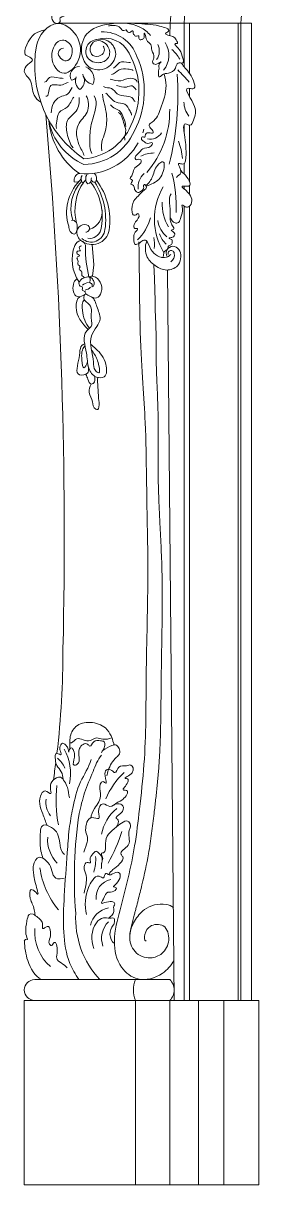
# Model space of a CAD drawing. Header units: millimetres. Extents: x -866 to 1519, y 0 to 1788.
# Drawn here: x -820 to -647, y 0 to 851 of the extents above; entities that cross this region are included whole.
import ezdxf

# ---------------------------------------------------------------- set-up
doc = ezdxf.new("R2010")
doc.units = ezdxf.units.MM
doc.layers.add('ceco.net 173', color=7, linetype='Continuous')

msp = doc.modelspace()

# ---------------------------------------------------------------- linework, layer by layer
at = {"layer": 'ceco.net 173', "lineweight": 5}
for p, q in [((-652.84, 851.35), (-794.69, 851.35)), ((-702.21, 851.35), (-702.21, 819.41)), ((-698.17, 851.35), (-698.17, 814.45)), ((-662.65, 851.35), (-662.65, 135.13)), ((-660.47, 851.35), (-660.47, 135.13)), ((-652.84, 851.35), (-652.84, 135.13)), ((-698.17, 803.57), (-698.17, 797.41)), ((-702.21, 777), (-702.21, 771.14)), ((-698.17, 776.58), (-698.17, 735.17)), ((-702.21, 748.47), (-702.21, 740.93)), ((-698.17, 732.29), (-698.17, 725.93)), ((-702.21, 731.94), (-702.21, 729.94)), ((-702.21, 717.33), (-702.21, 135.13)), ((-698.17, 717.34), (-698.17, 135.13)), ((-769.76, 689.19), (-768.57, 674.21)), ((-768.57, 674.21), (-769.44, 665.89)), ((-714.41, 670.47), (-709.51, 135.13)), ((-811.88, 150.39), (-712.78, 150.39)), ((-819.51, 0), (-819.51, 135.13)), ((-819.51, 135.13), (-647.39, 135.13)), ((-737.84, 135.13), (-737.84, 0)), ((-712.78, 135.13), (-712.78, 0)), ((-691.76, 0), (-691.76, 135.13)), ((-673.09, 0), (-673.09, 135.13)), ((-647.39, 135.13), (-647.39, 0)), ((-819.51, 0), (-647.39, 0))]:
    msp.add_line(p, q, dxfattribs=at)
for centre, radius, start, end in [((-369.55, 831.4), 343.39, 154.68177, 178.17655), ((-375.55, 833.57), 327.14, 154.57525, 176.88472), ((-414.41, 838.59), 246.39, 165.52188, 177.0328), ((-801.22, 827.11), 19.62, 99.12263, 123.22051), ((-762.22, 818.21), 26.85, 19.09411, 91.65811), ((-729.25, 820.3), 82.64, 169.98026, 235.78542), ((-760.32, 820.56), 19.82, 26.42094, 107.23063), ((-731.33, 831.08), 10.93, 325.07029, 25.50641), ((-730.53, 827.85), 17.13, 320.45296, 32.99959), ((-792.69, 801.54), 57.33, 333.89337, 29.05047), ((-793.72, 801.66), 62.26, 332.04039, 24.00846), ((-729.7, 811.1), 28, 29.95674, 48.43609), ((-779.1, 812.97), 6.68, 88.52003, 211.1816), ((-777.79, 810.46), 9.48, 335.52754, 68.52741), ((-790.44, 824.39), 15.9, 290.7312, 303.14737), ((-774.35, 809.07), 7.67, 156.4165, 235.79003), ((-784.03, 809.46), 8.61, 308.58654, 11.30009), ((-767.53, 815.58), 9.19, 190.23127, 259.81544), ((-907.24, 798.25), 200.44, 345.47378, 4.50626), ((-758.7, 760.72), 76.54, 38.1929, 47.44839), ((-685.54, 793.62), 16.81, 180.6868, 217.92223), ((-4347.65, 474.36), 3557.45, 358.68635, 5.00162), ((-781.47, 787.02), 68.67, 319.06741, 1.08145), ((-758.71, 787.92), 43.49, 190.23128, 246.97586), ((-748.54, 784.68), 53.15, 184.84336, 235.07128), ((-778.93, 793.15), 41.31, 274.45013, 335.94805), ((-776.02, 788.49), 40.59, 270.4234, 336.7572), ((-774.8, 785.59), 44.68, 340.90358, 344.67276), ((-726.88, 775.77), 9.37, 255.78821, 329.97811), ((-774.8, 785.59), 44.68, 264.63314, 330.65699), ((-752.06, 747.26), 48.95, 5.86016, 21.15231), ((-723.56, 731.74), 24.55, 91.58854, 115.22277), ((-777.83, 736.29), 5.2, 105.80413, 193.18514), ((-771.15, 737.59), 4.76, 327.81638, 53.18335), ((-722.47, 730.99), 13.57, 131.74122, 185.7549), ((-795.8, 717.7), 87.81, 356.71234, 15.77191), ((-754.88, 712.48), 33.57, 136.64864, 197.1635), ((-756.49, 715.69), 28.85, 136.7542, 197.52274), ((-781.52, 738.92), 4.05, 250.13033, 334.55696), ((-745.24, 714.11), 37.12, 145.81863, 194.2243), ((-773.47, 737.18), 4.39, 145.32031, 216.22237), ((-777.49, 737.61), 3.07, 278.99947, 349.20274), ((-769.41, 737.38), 5.08, 140.39128, 227.32861), ((-773.51, 736.71), 3.14, 282.18018, 9.0342), ((-803.35, 709.72), 41.08, 346.26973, 37.87416), ((-768.07, 737.21), 2.35, 159.34239, 293.64185), ((-810.95, 707.4), 51.15, 351.83685, 32.4843), ((-805.04, 706.86), 48.36, 351.38638, 37.36022), ((-677.69, 707.74), 46.35, 149.14897, 212.00666), ((-775.52, 712.75), 13.11, 286.12385, 10.72872), ((-686.83, 718.57), 31.51, 177.12989, 211.35523), ((-763.89, 719.37), 38.49, 315.66002, 344.01679), ((-702.74, 709.46), 19.02, 188.27706, 230.71466), ((-769.76, 701.94), 12.75, 230.1944, 349.50997), ((-770.41, 701.09), 10.14, 227.97936, 354.61549), ((-771.41, 701.74), 8.16, 259.65214, 347.45849), ((-776.91, 686.22), 6.01, 99.67066, 159.07825), ((-779.56, 687.42), 5.01, 356.04495, 70.84766), ((-740.72, 689.33), 16.89, 349.65989, 16.92394), ((-703.58, 702.17), 17.41, 197.63346, 227.17021), ((-755.36, 678.1), 29.04, 159.28786, 214.55825), ((-694.19, 685.42), 80.39, 178.82484, 194.36075), ((-711.71, 682.48), 2.3, 7.25456, 194.50833), ((-715.69, 681.65), 6.36, 305.68128, 10.19329), ((-771.53, 652.17), 9.07, 95.02739, 126.51841), ((-776.19, 663.19), 7.52, 280.03501, 314.99119), ((-1435.97, 391.74), 644.84, 353.27566, 0.09437), ((-822.45, 301.12), 36.91, 348.77705, 29.6242), ((-1435.97, 391.74), 644.84, 351.53181, 352.6788), ((-806.44, 298.64), 17.92, 22.29162, 51.08463), ((-707.96, 260.75), 56.35, 132.6979, 156.85789), ((-708.45, 281.54), 87.8, 172.78648, 191.7264), ((-787.48, 280.36), 16.19, 172.1781, 217.4386), ((-730.24, 250.09), 33.4, 129.99177, 168.03964), ((-456.79, 224.66), 325.99, 171.63764, 184.50514), ((-876.5, 301.6), 135.58, 330.94528, 341.64538), ((-777.46, 253.11), 24.97, 176.21939, 224.3238), ((-799.58, 238.87), 32.47, 342.59546, 3.14921), ((-769.58, 237.78), 7.23, 338.8308, 42.36251), ((-748.51, 240.19), 60.05, 187.52397, 219.94784), ((-753.6, 210.74), 13.21, 100.35995, 186.78737), ((-823.29, 179.78), 21.19, 39.1389, 60.66298), ((-715.48, 195.5), 66.39, 176.93603, 222.81127), ((-753.84, 185.73), 17.76, 102.94752, 165.00294), ((-802.23, 186.53), 16.29, 166.30815, 203.92961), ((-778.66, 184.97), 33.17, 175.07409, 229.20225), ((-749.84, 180.83), 20.19, 146.27081, 202.30483), ((-746.33, 180.69), 16.52, 133.2396, 200.66263), ((-747.25, 183.91), 9.42, 137.49771, 229.35046), ((-817.9, 178.27), 1.63, 68.54888, 172.09754), ((-817.24, 179.89), 0.126, 236.6316, 34.24379), ((-811.88, 142.76), 7.63, 90, 270), ((-720.96, 142.76), 18.53, 155.68621, 204.31379), ((-719.96, 142.76), 10.48, 313.27679, 46.72321)]:
    msp.add_arc(centre, radius, start, end, dxfattribs=at)
for points, knots in [([(-792.74, 923.62), (-791.7, 923.05), (-787.7, 921.08), (-787.49, 915.01), (-790.25, 910.08), (-784.38, 907.91), (-788.53, 905.77), (-787.31, 901.01), (-779.79, 898.31), (-784.24, 894.7), (-788.26, 895.01), (-779.59, 891.11), (-780.49, 886.46), (-780.69, 882.24), (-784.08, 881.47), (-780.02, 877.9), (-787.23, 876.87), (-780.83, 872.6), (-788.04, 871.67), (-785.73, 867.06), (-789.14, 864.28), (-787.36, 860.63), (-788.58, 856.32), (-794.5, 855.84), (-792.54, 852.63), (-795.64, 850.26), (-799.14, 852.96), (-799.99, 859.55), (-793.87, 865.59), (-791.27, 873.28), (-791.04, 877.97), (-791.19, 879.68)], [109.698321, 109.698321, 109.698321, 109.698321, 112.994176, 121.175899, 122.663954, 126.994983, 129.302624, 131.248719, 138.916901, 142.019861, 143.051588, 148.107767, 153.827836, 156.694739, 158.154219, 160.763169, 164.272078, 167.393091, 171.320252, 174.252421, 177.944133, 180.809899, 184.137441, 188.902689, 190.013442, 192.704645, 196.036923, 200.004723, 209.511743, 217.34284, 221.983617, 221.983617, 221.983617, 221.983617]), ([(-811.97, 843.52), (-816.7, 839.55), (-821.78, 827.51), (-816.12, 827.39), (-812.28, 823.95), (-817.82, 821.18), (-821.13, 815.18), (-812.9, 809.08), (-814.24, 799.41), (-809.52, 794.8), (-807.43, 793.52)], [8.100511, 8.100511, 8.100511, 8.100511, 19.558835, 24.074651, 26.656434, 30.948, 36.166809, 43.105908, 53.516444, 59.828827, 59.828827, 59.828827, 59.828827]), ([(-738.33, 851.14), (-734.83, 851.04), (-727.84, 850.46), (-722.33, 850.1), (-710.69, 846.55), (-718.21, 843.09), (-710.11, 842.21), (-708.42, 839.9), (-706.22, 835.92), (-710.25, 836.9), (-704.73, 831.52), (-704.33, 828.99), (-701.41, 821.02), (-707.84, 823.35), (-708.08, 817.06), (-713.36, 814.28), (-717.73, 814.7), (-720.61, 811.01), (-721.53, 815.28), (-720.23, 818.02), (-721.04, 821.44), (-717.88, 823.98), (-721.82, 821.32), (-723.86, 821.07), (-726.22, 822.72), (-722.94, 826.84), (-726.5, 830.89), (-725.85, 836.17), (-730.79, 838.66), (-730.16, 842.06), (-731.85, 845.03), (-731.13, 841.25), (-732.37, 839.72), (-734.63, 838.8), (-735.89, 840.57), (-735.07, 842.56), (-737.07, 841.87), (-738.63, 841.72), (-738.63, 843.02), (-739.78, 843.23), (-739.28, 844.57), (-740.11, 846.53), (-741.64, 844.4), (-743.95, 844.61), (-744.56, 847.11), (-747.17, 845.1), (-748.76, 847.87), (-751.26, 849.66), (-754.56, 849.93), (-756.84, 849.52), (-757.81, 849.46)], [19.69051, 19.69051, 19.69051, 19.69051, 27.069253, 35.008358, 41.806593, 44.124231, 49.315405, 52.53127, 55.104231, 56.404162, 59.617661, 66.001626, 70.460567, 73.712208, 77.58534, 83.175032, 87.937427, 89.951877, 91.903363, 96.039242, 99.331296, 100.556395, 103.947039, 105.143559, 106.767999, 110.208051, 115.486651, 119.350183, 123.255845, 127.716943, 128.348224, 130.731966, 132.625798, 134.412282, 136.214188, 137.194349, 138.822858, 139.911549, 140.87982, 141.364203, 142.559766, 143.867818, 145.520988, 147.482876, 148.955511, 150.637136, 153.496222, 155.510652, 159.256913, 161.902942, 161.902942, 161.902942, 161.902942]), ([(-750.63, 785.94), (-748.09, 785.23), (-746.67, 777.78), (-744.38, 772.26), (-746.27, 768.31), (-745.65, 766.32), (-745.73, 765.59)], [1.068097, 1.068097, 1.068097, 1.068097, 9.306079, 14.744961, 18.175829, 20.167842, 20.167842, 20.167842, 20.167842]), ([(-709.78, 164.63), (-711.56, 160.73), (-718.91, 152.77), (-735.57, 147.84), (-751.04, 159.77), (-755.1, 180.01), (-746.95, 209.52), (-738.94, 241.36), (-734.72, 277.19), (-730.05, 318.65), (-730.44, 376.84), (-728.13, 446.86), (-729.9, 508.7), (-730.23, 563.45), (-734.23, 602.46), (-734.94, 650.47), (-735.35, 691.24)], [0.612919, 0.612919, 0.612919, 0.612919, 12.302374, 28.958229, 42.379097, 60.356725, 81.723639, 125.329935, 149.926918, 180.003286, 239.054616, 308.387013, 370.992636, 407.902449, 457.696849, 477.347883, 477.347883, 477.347883, 477.347883]), ([(-729.53, 691.59), (-730.6, 689.92), (-730.95, 685.65), (-729.47, 678.41), (-722.92, 672.67), (-714.17, 669.2), (-706.04, 673.15), (-704.2, 679.98), (-705.35, 685.73), (-710.56, 688.88), (-715.2, 685.95), (-715.6, 682.26), (-714.8, 680.57), (-714.38, 680)], [0, 0, 0, 0, 5.41282, 10.901396, 19.758226, 27.755693, 35.436814, 40.865127, 46.024871, 50.421254, 55.12627, 58.060869, 59.879907, 59.879907, 59.879907, 59.879907]), ([(-742.13, 182.64), (-741.87, 184.89), (-741.44, 187.24), (-740.31, 192.23), (-739.61, 194.88), (-738.62, 198.57), (-738.37, 199.49), (-737.88, 201.33), (-737.64, 202.26), (-736.91, 205.02), (-736.42, 206.87), (-734.99, 212.43), (-734.06, 216.15), (-731.38, 227.37), (-729.74, 234.93), (-727.93, 245.08), (-727.51, 247.58), (-726.75, 252.55), (-726.39, 255.03), (-725.39, 262.45), (-724.81, 267.37), (-724.05, 273.88), (-723.86, 275.53), (-723.48, 278.83), (-723.3, 280.48), (-722.74, 285.45), (-722.38, 288.78), (-721.7, 295.52), (-721.38, 298.94), (-720.8, 305.84), (-720.56, 309.32), (-720.14, 316.26), (-719.97, 319.73), (-719.56, 330.1), (-719.41, 336.99), (-719.23, 349.52), (-719.18, 355.18), (-719.11, 364.15), (-719.08, 367.49), (-719.02, 373.41), (-718.98, 376), (-718.9, 381.18), (-718.86, 383.78), (-718.72, 391.57), (-718.62, 396.78), (-718.35, 412.44), (-718.2, 422.93), (-718.26, 437.26), (-718.3, 441.07), (-718.43, 448.02), (-718.51, 451.17), (-718.71, 457.45), (-718.84, 460.58), (-719.24, 469.94), (-719.56, 476.15), (-720.11, 487.13), (-720.35, 491.91), (-720.72, 500.43), (-720.86, 504.17), (-721.07, 510.86), (-721.14, 513.82), (-721.22, 518.68), (-721.24, 520.59), (-721.26, 524.43), (-721.26, 526.35), (-721.25, 532.14), (-721.22, 536.03), (-721.17, 543.31), (-721.15, 546.7), (-721.15, 552.47), (-721.16, 554.84), (-721.21, 558.96), (-721.24, 560.71), (-721.31, 564.2), (-721.35, 565.94), (-721.5, 571.14), (-721.63, 574.6), (-721.89, 581.36), (-722.03, 584.66), (-722.27, 590.43), (-722.37, 592.91), (-722.56, 597.81), (-722.64, 600.24), (-722.82, 607.47), (-722.83, 612.2), (-722.63, 617.27), (-722.61, 617.69), (-724.39, 674.33)], [65.256943, 65.256943, 65.256943, 65.256943, 72.851381, 72.851381, 80.695151, 80.695151, 83.262959, 83.262959, 85.830767, 85.830767, 90.966384, 90.966384, 101.237617, 101.237617, 121.780083, 121.780083, 128.429326, 128.429326, 135.078569, 135.078569, 148.377056, 148.377056, 152.88519, 152.88519, 157.393324, 157.393324, 166.409592, 166.409592, 175.594803, 175.594803, 184.862225, 184.862225, 194.129647, 194.129647, 212.664491, 212.664491, 228.017582, 228.017582, 237.139016, 237.139016, 244.237578, 244.237578, 251.33614, 251.33614, 265.533264, 265.533264, 293.927511, 293.927511, 304.167703, 304.167703, 312.605766, 312.605766, 321.043829, 321.043829, 337.919955, 337.919955, 351.051603, 351.051603, 361.375728, 361.375728, 369.603984, 369.603984, 374.923419, 374.923419, 380.242855, 380.242855, 390.881726, 390.881726, 400.056196, 400.056196, 406.422296, 406.422296, 411.087041, 411.087041, 415.751786, 415.751786, 425.081276, 425.081276, 434.073082, 434.073082, 440.836792, 440.836792, 447.600502, 447.600502, 461.127923, 461.127923, 462.376275, 462.376275, 462.376275, 462.376275]), ([(-772.07, 665.48), (-771.01, 665.95), (-767.47, 666.15), (-762.9, 661.57), (-761.97, 654.95), (-766.18, 648.41), (-771.23, 651.39), (-774.8, 652.77), (-775.02, 655.23), (-777.82, 654.89), (-776.07, 658.43), (-779.24, 658.47), (-779.85, 661.78), (-778.29, 662.91), (-777.86, 663.59)], [0.041093, 0.041093, 0.041093, 0.041093, 2.924462, 8.924209, 15.530384, 20.53344, 25.724711, 29.11175, 29.995888, 31.526324, 34.029084, 35.418637, 38.19273, 40.390442, 40.390442, 40.390442, 40.390442]), ([(-769.87, 658.25), (-769.79, 658.13), (-769.41, 657.85), (-768.06, 659.81), (-768.26, 662.1), (-769.69, 664.41), (-771.08, 665.2), (-771.86, 665.47), (-772.07, 665.48)], [1.812154, 1.812154, 1.812154, 1.812154, 2.299177, 3.79618, 6.243417, 8.875367, 10.572822, 10.846045, 10.846045, 10.846045, 10.846045]), ([(-774.43, 653.11), (-775.51, 652.41), (-776.91, 648.14), (-768.35, 644.61), (-771.35, 636.4), (-769.07, 629.3), (-778.28, 623.98), (-773.06, 610.93), (-773.49, 599.41), (-768.33, 591.37), (-758.51, 591.19), (-759.15, 604.07), (-764.84, 611.02), (-769.54, 615.05), (-770.91, 616.14)], [0, 0, 0, 0, 3.508392, 9.059559, 19.485999, 22.482185, 27.825313, 42.567853, 52.726735, 60.520348, 65.702213, 74.086329, 86.357814, 91.117223, 91.117223, 91.117223, 91.117223]), ([(-775.49, 648.69), (-777.33, 646.74), (-777.23, 639.52), (-774.8, 631.12), (-771.67, 627.82)], [0, 0, 0, 0, 7.297806, 18.265515, 18.265515, 18.265515, 18.265515]), ([(-770.14, 650.71), (-767.76, 649.49), (-766.62, 642.91), (-762.5, 635.68), (-766.45, 628.36), (-773.62, 619.33), (-767.97, 607.21), (-768.91, 597.75), (-763.65, 593.59), (-764.99, 602.77), (-766.95, 607.13), (-769.38, 610.89), (-770.23, 612.2)], [0, 0, 0, 0, 7.303845, 15.749688, 21.372135, 28.474258, 46.153604, 51.784317, 54.483919, 59.0346, 67.074962, 71.23376, 71.23376, 71.23376, 71.23376]), ([(-786.07, 319.46), (-786.06, 323.27), (-786.53, 328.56), (-782.3, 337.3), (-771.35, 340.07), (-759.93, 336.2), (-755.92, 329.53), (-754.59, 325.82), (-753.84, 323.13), (-753.86, 322.28)], [0, 0, 0, 0, 5.675029, 14.176216, 23.910346, 33.474358, 40.060821, 44.790907, 45.064603, 45.064603, 45.064603, 45.064603]), ([(-791.11, 297.27), (-791.07, 299.15), (-791.86, 302.97), (-795.92, 306.88), (-796.73, 311.01), (-797.19, 318.24), (-791.85, 314.08), (-793, 317.87), (-794.09, 320.13), (-791.6, 325.17), (-788.15, 321.27), (-787.02, 319.46), (-786.99, 316.21), (-786.57, 319.26), (-784.72, 320.82), (-782.79, 317.22), (-782.09, 313.91), (-784.88, 306.39), (-776.6, 309.54), (-782.99, 318.39), (-774.18, 324.98), (-770.97, 320.2), (-768.63, 326.07), (-764.5, 325.53), (-760.5, 325.15), (-760.31, 321.62), (-761.1, 318.9), (-762.76, 317.42), (-762.9, 316.58)], [1.369574, 1.369574, 1.369574, 1.369574, 6.432438, 11.399557, 15.497957, 19.855811, 22.855671, 24.194491, 27.807163, 31.083886, 34.645321, 37.560458, 38.712629, 40.528215, 42.158396, 44.26627, 48.813005, 54.27022, 56.389775, 66.978549, 73.11588, 75.02836, 78.83738, 83.46144, 85.90386, 88.328641, 91.503474, 93.80588, 93.80588, 93.80588, 93.80588]), ([(-779.32, 272.07), (-778.02, 277.24), (-775.69, 287.97), (-769.31, 301.76), (-765.78, 311.53), (-762.88, 314.99)], [114.12988, 114.12988, 114.12988, 114.12988, 128.257606, 143.560364, 155.867696, 155.867696, 155.867696, 155.867696]), ([(-753.74, 278.26), (-752.22, 280.31), (-747.67, 280.35), (-741.62, 289.38), (-749.25, 289), (-743.32, 293.37), (-743.01, 297.78), (-748.02, 297.78), (-737.98, 300.79), (-740.21, 308.9), (-745.28, 306.27), (-750.55, 308.33), (-752.38, 300.35), (-755.36, 304.53), (-760.1, 304.77), (-760.7, 299.89), (-758.26, 292.25), (-761.95, 296.52), (-765.06, 292.48), (-762.93, 286.31), (-764.47, 280.47), (-768.27, 276.07), (-770.6, 270.98), (-770.6, 268.71)], [0, 0, 0, 0, 6.970188, 13.462593, 15.468809, 21.440694, 23.589156, 25.10951, 30.956682, 36.13094, 38.97771, 44.155957, 48.82801, 51.196594, 54.861719, 58.854906, 63.898602, 66.044776, 68.62017, 74.091707, 79.943688, 85.343188, 91.55242, 91.55242, 91.55242, 91.55242]), ([(-751.86, 262.3), (-751.49, 262.85), (-750.44, 264.65), (-750.07, 267.58), (-753.59, 269.07), (-747.45, 272.16), (-745.6, 277.81), (-751.92, 280.46), (-756.34, 275.38), (-762.4, 281.64), (-766.3, 274.32), (-763.28, 266.8), (-772.6, 271.57), (-775.68, 258.97), (-772.28, 255), (-773.37, 250.52), (-775.87, 243.69)], [5.528702, 5.528702, 5.528702, 5.528702, 7.236204, 10.769488, 11.644455, 16.180375, 21.312377, 25.157353, 30.632452, 35.485049, 41.819895, 46.147593, 50.504301, 58.572578, 65.243791, 72.462652, 72.462652, 72.462652, 72.462652]), ([(-805.82, 239.35), (-806.33, 241.06), (-807.98, 245.83), (-807.79, 253.1), (-807.94, 265.84), (-796.13, 260.74), (-793.51, 254.73), (-792.98, 244.69), (-790.01, 241.99)], [1.123939, 1.123939, 1.123939, 1.123939, 5.932651, 14.523436, 23.647358, 29.251813, 41.169095, 46.262114, 46.262114, 46.262114, 46.262114]), ([(-757.49, 227.23), (-756.88, 228.73), (-754.01, 231.72), (-749.63, 234.39), (-745.96, 239.68), (-750.86, 243.85), (-741.76, 247.71), (-742.56, 254.41), (-743.24, 259.09), (-741.1, 262.53), (-743.46, 269.18), (-754.4, 260.21), (-761.45, 254.51), (-759.33, 244.06), (-761.45, 243.36)], [0, 0, 0, 0, 4.412162, 10.545525, 15.56017, 17.360652, 25.261381, 30.412705, 34.934497, 37.65837, 41.063225, 49.92123, 63.201339, 69.564554, 69.564554, 69.564554, 69.564554]), ([(-811.66, 197.49), (-811.75, 198.78), (-812.55, 204.97), (-815.46, 207.34), (-815.89, 218.31), (-811.53, 214.98), (-808.25, 210.97), (-812.37, 223.17), (-812.78, 229.13), (-813.45, 234.38), (-809.37, 242.12), (-802.37, 237.06), (-799.3, 232.31), (-798.88, 226.32), (-794.95, 223.4), (-790.37, 224.8)], [56.114804, 56.114804, 56.114804, 56.114804, 58.680611, 66.825151, 72.715752, 76.245193, 77.901201, 84.955984, 93.524817, 97.638373, 103.551344, 108.286577, 114.549175, 120.256548, 123.081105, 123.081105, 123.081105, 123.081105]), ([(-764.24, 242.65), (-765.24, 243.38), (-766.75, 245.56), (-769.58, 241.88), (-772.13, 239.77), (-770.17, 235.05), (-774.37, 237.1), (-776.52, 231.78), (-774.06, 228.24), (-773.85, 223.1), (-774.09, 220.33), (-775.18, 216.28), (-775.53, 213.74)], [73.274256, 73.274256, 73.274256, 73.274256, 76.226188, 78.966607, 83.109192, 85.487536, 87.653252, 91.058722, 96.804517, 99.182859, 104.785427, 108.66724, 108.66724, 108.66724, 108.66724]), ([(-762.65, 235.74), (-762.72, 235.55), (-763.2, 234.24), (-762.72, 232.7), (-763.03, 231.53)], [8.289721, 8.289721, 8.289721, 8.289721, 8.845519, 12.163229, 12.163229, 12.163229, 12.163229]), ([(-730.17, 178.64), (-731.71, 179.18), (-731.06, 184.94), (-727.53, 190.8), (-715.38, 191.79), (-712.04, 178.88), (-717.2, 169.02), (-727.91, 164.82), (-739.83, 169.57), (-743.5, 182.47), (-739.11, 193.5), (-730.8, 203.81), (-719.41, 206.96), (-711.35, 204.5), (-710.13, 203.13)], [0, 0, 0, 0, 4.456453, 10.86965, 19.573486, 29.806417, 39.757088, 47.960853, 59.038486, 70.318515, 80.461442, 90.569088, 105.418477, 110.555658, 110.555658, 110.555658, 110.555658]), ([(-818.05, 190.38), (-817.96, 190.71), (-817.74, 192.63), (-817.49, 194.82), (-815.81, 199.61), (-812.91, 198.25)], [43.680181, 43.680181, 43.680181, 43.680181, 44.53376, 46.872598, 48.694841, 48.694841, 48.694841, 48.694841]), ([(-754.19, 190.27), (-753.73, 190.95), (-753.27, 192.46), (-752.98, 196.02), (-757.51, 195.05), (-761.91, 196.45), (-765.19, 193.94), (-766.64, 192.05)], [0, 0, 0, 0, 2.24018, 4.593548, 7.433805, 11.712763, 17.506098, 17.506098, 17.506098, 17.506098]), ([(-806.82, 150.39), (-811.92, 153.02), (-817.74, 163.2), (-819.29, 173.91), (-819.48, 178.68)], [0, 0, 0, 0, 15.644847, 28.712567, 28.712567, 28.712567, 28.712567])]:
    msp.add_open_spline(points, degree=3, knots=knots, dxfattribs=at)
for points, start_tangent, end_tangent in [([(-810.63, 834.68), (-795.29, 851.19), (-781.57, 842.57), (-779.89, 824.11), (-790.3, 814.69), (-799.43, 826.86), (-791.48, 839.02), (-784.51, 832.94), (-788.73, 823.72), (-794.52, 830.19), (-790.69, 833.13)], (0.170297, 0.985393), (0.999476, -0.032369)), ([(-761.63, 834.56), (-760.83, 831.04), (-763.39, 827.84), (-769.16, 827.68), (-771.25, 832.64), (-767.4, 838.25), (-758.14, 834.39), (-757.78, 826.24), (-765.32, 822.39), (-773.81, 827.36), (-772.02, 836.73), (-766.66, 839.41), (-758.25, 838.38), (-752.49, 830.11), (-757.53, 819.69), (-770.75, 818.48), (-777.04, 827.53), (-773.83, 843.28), (-756.99, 850.77), (-734.35, 848.31), (-726.96, 842.32)], (0.625899, -0.779904), (0.603231, -0.797566)), ([(-755.62, 813.78), (-749.86, 817.19), (-743.5, 817.78), (-739.5, 816.61)], (0.989062, 0.147501), (0.837474, -0.546478)), ([(-754.09, 818.49), (-749.62, 822.48), (-742.8, 822.6), (-741.5, 822.48)], (0.941633, 0.33664), (0.959914, -0.280295)), ([(-704.11, 822.19), (-698.07, 814.29), (-695.71, 803.29), (-699.25, 803.69), (-694.53, 790.33), (-695.29, 780.33), (-698.07, 776.58), (-701.21, 777.57), (-702, 769.71), (-700.82, 755.32), (-703.57, 748.05), (-705.93, 748.64), (-704.61, 741.79), (-707.88, 738.32)], (0.463615, -0.886037), (-0.601359, -0.798979)), ([(-804.59, 808.13), (-801.06, 811.54), (-793.53, 811.19), (-791.06, 810.84)], (0.958115, 0.286383), (0.871427, -0.490525)), ([(-756.39, 810.39), (-748.66, 809.12), (-741.35, 811.03), (-736.7, 808.25)], (0.955298, -0.295643), (0.170943, -0.985281)), ([(-716.82, 814.25), (-715.48, 805.61), (-719.49, 788.69), (-725.74, 778.84), (-727.82, 776.76), (-726.93, 774.53), (-725.3, 772.6), (-725, 770.97), (-728.27, 771.12), (-730.8, 768.74), (-730.95, 767.85), (-732.88, 768), (-733.47, 766.22), (-731.99, 764.88), (-728.86, 763.25), (-725.6, 763.69), (-726.64, 761.17), (-732.58, 759.39), (-734.66, 757.01), (-738.08, 752.85), (-737.78, 751.52), (-734.51, 751.52), (-733.77, 750.63), (-738.98, 744.49), (-740.61, 739.59), (-741.8, 737.37), (-740.17, 736.03), (-741.21, 733.5), (-739.07, 731.98)], (0.226077, -0.974109), (-0.119207, -0.992869)), ([(-787.22, 807.94), (-791.58, 806.27), (-800.64, 804.93), (-803.66, 797.89)], (-0.999989, 0.004774), (-0.970512, 0.241052)), ([(-799.78, 785.61), (-798.17, 792.65), (-792.08, 797.78), (-787.49, 799.59), (-784.28, 804.18)], (0.167793, 0.985822), (0.752841, 0.658203)), ([(-761.36, 804.87), (-755.64, 803.6), (-751.3, 799.69), (-744.52, 797.89), (-739.76, 796.09), (-738.17, 793.98)], (0.839772, -0.54294), (0.938056, -0.346483)), ([(-751.79, 805.8), (-744.54, 804.55), (-740.38, 805.38), (-737.46, 802.55)], (0.968385, -0.249459), (0.611759, -0.791044)), ([(-783.11, 797.24), (-788.13, 789.88), (-793.9, 785.93), (-795.61, 779.52), (-795.93, 774.29)], (-0.644468, -0.764631), (0.228436, -0.973559)), ([(-779.26, 796.9), (-781.54, 787.01), (-787.79, 780), (-788.09, 770.42), (-783.74, 759.96)], (0.135319, -0.990802), (0.595297, -0.803505)), ([(-774.2, 798.23), (-773.49, 786.21), (-779.86, 777.02), (-779.38, 762.52), (-775.55, 754.31)], (0.553288, -0.83299), (0.341395, -0.93992)), ([(-768.29, 798.12), (-770.04, 778.85), (-771.49, 766.2), (-770.06, 755.84)], (0.566843, -0.823826), (0.433025, -0.901382)), ([(-762.19, 799.26), (-759.29, 784.4), (-759.97, 772.62), (-762.02, 766.3), (-762.54, 757.94)], (0.141533, -0.989934), (0.319451, -0.947603)), ([(-759.8, 800.14), (-752.11, 793.48), (-745.79, 791.95), (-741.86, 786.82), (-740.72, 784.02)], (0.829084, -0.559124), (0.133729, -0.991018)), ([(-756.19, 791.5), (-749.21, 786.71), (-746.69, 782.01), (-745.09, 775.54)], (0.531726, -0.846916), (-0.041603, -0.999134)), ([(-730.43, 732.38), (-725.39, 739.13), (-720.78, 748.19), (-717.92, 749.78), (-718.07, 741.36), (-724.6, 734.2), (-730.12, 731.81)], (0.858559, 0.512715), (-0.926785, -0.375593)), ([(-712.53, 709.27), (-710.89, 706.54), (-708.86, 704.93), (-706.42, 705.3), (-704.66, 709.13), (-703.45, 715.68), (-703.7, 718.09), (-700.46, 716.43), (-697.81, 717.76), (-699.38, 727.38), (-703.7, 731.87), (-698.64, 732.03), (-702.29, 741.01), (-704.91, 744.1)], (0.320891, -0.947116), (-0.447284, 0.894392)), ([(-711.91, 682.08), (-713.56, 680.48), (-720.21, 680.17), (-725.54, 684.05), (-728.98, 690.59), (-729.98, 692.03), (-732.53, 692.03), (-735.08, 690.26), (-736.86, 689.37), (-737.97, 689.26), (-739.19, 693.03), (-738.08, 698.13), (-736.41, 700.79), (-738.3, 700.91), (-739.08, 701.9), (-737.86, 705.78), (-735.53, 711.11), (-736.11, 711.82), (-737.52, 710.91), (-739.58, 710.91), (-740.33, 712.74), (-739.05, 721.13), (-736.01, 724.59), (-731.58, 729.02), (-729.92, 731.09), (-731.58, 733.03), (-731.92, 732.31), (-731.85, 730.97), (-732.79, 729.03), (-734.27, 727.99), (-735.57, 727.19), (-737.62, 728.3), (-738.56, 729.58), (-738.65, 730.53), (-739.07, 731.98)], (-0.703424, -0.710771), (0.039961, 0.999201)), ([(-713.93, 686.36), (-713.5, 688.23), (-711.52, 689.24), (-710.96, 691.1), (-711.35, 692.73), (-713.27, 693.8), (-712.48, 694.08), (-710.12, 694.87), (-709.1, 696.39), (-710.62, 698.77), (-711.64, 699.56), (-709.99, 700.18), (-710.78, 702.9), (-712.03, 705.51), (-712.53, 709.15), (-712.53, 715.86), (-712.99, 719.99), (-711.67, 726.41)], (-0.503325, 0.864097), (0.58728, 0.809384)), ([(-786.96, 702.57), (-785.86, 698.71), (-782.91, 696.76), (-780.67, 702.02), (-782.4, 706.34), (-784.78, 706.85)], (0.106685, -0.994293), (-0.882828, -0.469696)), ([(-777.92, 692.15), (-779.71, 693.96), (-780.86, 698.98), (-776.77, 703.59), (-771.95, 702.12), (-772.37, 699.19), (-774.36, 698.25)], (-0.84882, 0.528682), (-0.952205, 0.30546)), ([(-777.64, 688.27), (-779.06, 687.53), (-778.99, 685.98), (-778.38, 684.56), (-780.54, 684.23), (-781.08, 682.95), (-779.06, 680.99), (-780.81, 679.71), (-779.93, 676.67), (-780.27, 674.79), (-778.52, 672.9), (-779.33, 671.14), (-777.44, 669.53), (-777.3, 666.56), (-775.51, 664.75)], (-0.355918, -0.934517), (0.389746, -0.920922)), ([(-713.93, 686.36), (-714.67, 685.47), (-716.77, 683.69), (-717.32, 681.54), (-718.3, 679.67), (-718.91, 679.79)], (0.063736, -0.997967), (-0.908823, 0.417182)), ([(-769.87, 658.25), (-769.72, 658.9), (-770.2, 660.51), (-771.5, 661.2), (-771.11, 663.11), (-772.09, 665.49), (-773.9, 665.26), (-777.86, 663.59)], (0.211805, 0.977312), (-0.795089, -0.606493)), ([(-774.43, 653.11), (-780.75, 650.99), (-783.53, 659.87), (-780.75, 664)], (-0.677406, -0.735609), (0.927665, 0.373414)), ([(-778.66, 650.87), (-781.52, 643.15), (-772.61, 626.96)], (-0.853557, -0.520999), (0.738221, -0.674559)), ([(-773.14, 603.1), (-773.06, 594.89), (-779.05, 593.67), (-779.33, 606.19), (-775.24, 616.41)], (-0.020714, -0.999785), (0.985272, 0.170994)), ([(-773.14, 603.1), (-775.78, 598.71), (-777.28, 604.29), (-774.94, 614.82)], (-0.303932, -0.952694), (0.72607, 0.687621)), ([(-767.57, 592.49), (-768.04, 588.52), (-770.33, 586.9), (-772.89, 590.4), (-774.31, 594)], (-0.523437, -0.852064), (-0.470886, 0.882194)), ([(-765.66, 591.74), (-765.66, 586.9), (-764.95, 576.41), (-764.81, 569.95), (-765.62, 568.34)], (-0.221401, -0.975183), (-0.986871, -0.161511)), ([(-770.48, 586.92), (-771.95, 580.71), (-769.39, 573.85), (-767.1, 568.47), (-765.62, 568.34)], (-0.478072, -0.87832), (0.443725, 0.896163)), ([(-786.01, 323.88), (-782, 326.35), (-777.57, 326.61), (-772.38, 325.34), (-766.56, 327.49), (-761.88, 326.61), (-755.32, 327.67)], (0.919211, -0.393766), (0.912365, 0.409378)), ([(-761.97, 318.21), (-755.16, 321.91), (-751.86, 322.17), (-750.01, 319.75), (-749.74, 315.85), (-751.84, 313.39), (-757.89, 303.82), (-759.06, 299.73)], (0.838219, 0.545334), (-0.271814, -0.96235)), ([(-779.61, 150.39), (-786.07, 162.29), (-790.55, 185.05), (-790.18, 211.75), (-787.99, 243.45), (-786.49, 260.88), (-783.93, 276.08), (-778.24, 295.22), (-770.52, 311.59)], (-0.529148, 0.84853), (0.26742, 0.96358)), ([(-802.83, 263.42), (-806.03, 271.9), (-806.87, 286.59), (-804.15, 288.73), (-800.12, 286.66), (-800.38, 291.2), (-798.44, 296.52), (-792.98, 298.73), (-790, 295.65), (-787.8, 291.11), (-786.39, 283.68)], (-0.340119, 0.940382), (0.305465, -0.952203)), ([(-761.45, 243.36), (-762.76, 243.01), (-762.31, 240.77), (-761.98, 239.14), (-762.35, 237.78)], (-0.9935, -0.113834), (-0.784365, -0.620299)), ([(-757.52, 195.43), (-755.32, 197.42), (-753.86, 200.23), (-753.8, 204.09), (-753.13, 205.86), (-760.32, 206.9), (-762.71, 206.15), (-761.51, 209.59), (-758.22, 214.38), (-753.73, 215.12), (-752.09, 217.66), (-754.03, 218.26), (-751.79, 220.8), (-750.29, 228.92), (-754.78, 227.88), (-757.18, 227.13), (-759.72, 228.17), (-761.51, 225.03), (-764.51, 226.23), (-769.57, 223.06), (-772.41, 217.89), (-773.99, 198.01)], (0.561988, 0.827146), (0.213205, -0.977008)), ([(-806.86, 193.15), (-806.21, 189.97), (-805.91, 187.71), (-804.12, 188.61), (-802.64, 189.38), (-800.65, 181.13), (-801.33, 176.86), (-799.62, 175.33), (-797.58, 177.55), (-795.36, 171.41), (-795.77, 165.99), (-788.13, 158.98)], (0.68298, -0.730437), (0.603755, -0.79717))]:
    msp.add_spline(points, degree=3, dxfattribs=dict(at, start_tangent=start_tangent, end_tangent=end_tangent))

doc.saveas('drawing.dxf')
